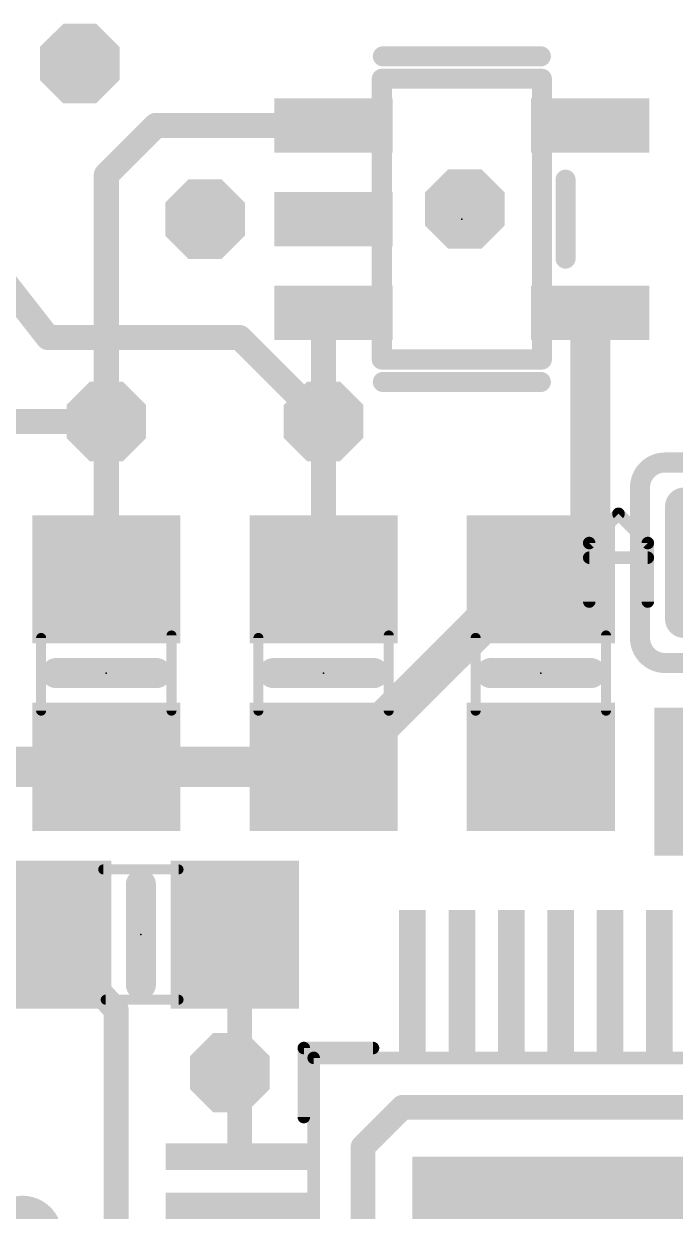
# Model space of a CAD drawing. Extents: x -30 to 79, y -8 to 63.
# Drawn here: x 19.06 to 25.66, y 37.45 to 49.48 of the extents above; entities that cross this region are included whole.
import ezdxf

# ---------------------------------------------------------------- set-up
doc = ezdxf.new("R2010")
doc.units = 0
for name, color, linetype in [('1', 12, 'CONTINUOUS'), ('16', 132, 'CONTINUOUS'), ('18', 3, 'CONTINUOUS'), ('21', 40, 'CONTINUOUS'), ('22', 6, 'CONTINUOUS'), ('23', 40, 'CONTINUOUS'), ('51', 253, 'CONTINUOUS')]:
    doc.layers.add(name, color=color, linetype=linetype)

# ---------------------------------------------------------------- blocks, each defined once
blk = doc.blocks.new('RECT')
blk.add_solid([(-0.5, -0.5), (0.5, -0.5), (-0.5, 0.5), (0.5, 0.5)])
blk = doc.blocks.new('RECT121920X243840R50')
at = {"const_width": 0.1905}
blk.add_lwpolyline([(0.2858, -0.5715), (0.2858, 0.5715, 0.4142), (0.1905, 0.6668), (-0.1905, 0.6668, 0.4142), (-0.2858, 0.5715), (-0.2858, -0.5715, 0.4142), (-0.1905, -0.6668), (0.1905, -0.6668, 0.4142)], format="xyb", close=True, dxfattribs=at)
blk.add_solid([(-0.2159, -0.5969), (0.2159, -0.5969), (-0.2159, 0.5969), (0.2159, 0.5969)])
blk = doc.blocks.new('OCTAGONV')
at = {"const_width": 0.5}
blk.add_lwpolyline([(-0.25, -0.1036), (-0.25, 0.1036), (-0.1036, 0.25), (0.1036, 0.25), (0.25, 0.1036), (0.25, -0.1036), (0.1036, -0.25), (-0.1036, -0.25), (-0.25, -0.1036), (-0.25, 0.1036)], dxfattribs=at)
blk = doc.blocks.new('ROUNDV')
at = {"const_width": 0.5}
blk.add_lwpolyline([(0, -0.25, 1), (0, 0.25, 1), (0, -0.25)], format="xyb", dxfattribs=at)

msp = doc.modelspace()

# ---------------------------------------------------------------- linework, layer by layer
at = {"layer": '1'}
for points, const_width in [([(20.4025, 48.45), (19.9, 47.9475)], 0.254), ([(22.1999, 48.45), (20.4025, 48.45)], 0.254), ([(19.9, 47.9475), (19.9, 45.45)], 0.254), ([(24.8001, 44.4161), (24.8001, 46.55)], 0.4064), ([(22.1999, 46.55), (22.1, 46.55)], 0.254), ([(22.1, 46.55), (22.1, 45.45)], 0.254), ([(19.9, 45.45), (19.9, 43.85)], 0.254), ([(22.1, 45.45), (22.1, 43.85)], 0.254), ([(24.3, 43.85), (24.8001, 44.4161)], 0.4064), ([(22.184, 41.884), (24.216, 43.916)], 0.4064), ([(24.216, 43.916), (24.3, 43.85)], 0.4064), ([(17.7, 41.95), (19.9, 41.95)], 0.4064), ([(19.9, 41.95), (22.1, 41.95)], 0.4064), ([(22.1, 41.95), (22.184, 41.884)], 0.4064), ([(19.25, 40.234), (19.3, 40.25)], 0.25), ([(20, 39.484), (19.3, 40.25)], 0.254), ([(21.25, 40.234), (21.2, 40.25)], 0.25), ([(21.25, 38), (21.25, 40.234)], 0.25), ([(20, 37.25), (20, 39.484)], 0.254), ([(22.9, 38.5), (22.5, 38.1)], 0.25), ([(32, 38.5), (22.9, 38.5)], 0.25), ([(22.5, 38.1), (22.5, 37.2)], 0.25)]:
    msp.add_lwpolyline(points, dxfattribs=dict(at, const_width=const_width))
for points, const_width in [([(20.4025, 48.5135, 1), (20.4025, 48.3865)], 0.127), ([(20.4474, 48.4051, 1), (20.3576, 48.4949)], 0.127), ([(22.1999, 48.3865, 1), (22.1999, 48.5135)], 0.127), ([(19.9635, 47.9475, 1), (19.8365, 47.9475)], 0.127), ([(19.8551, 47.9924, 1), (19.9449, 47.9026)], 0.127), ([(24.9017, 46.55, 1), (24.6985, 46.55)], 0.2032), ([(22.1, 46.6135, 1), (22.1, 46.4865)], 0.127), ([(22.1635, 46.55, 1), (22.0365, 46.55)], 0.127), ([(22.1999, 46.4865, 1), (22.1999, 46.6135)], 0.127), ([(19.9635, 45.45, 1), (19.8365, 45.45)], 0.127), ([(19.8365, 45.45, 1), (19.9635, 45.45)], 0.127), ([(22.1635, 45.45, 1), (22.0365, 45.45)], 0.127), ([(22.0365, 45.45, 1), (22.1635, 45.45)], 0.127), ([(24.8762, 44.3488, 1), (24.724, 44.4834)], 0.2032), ([(24.6985, 44.4161, 1), (24.9017, 44.4161)], 0.2032), ([(24.2788, 43.9959, 1), (24.1532, 43.8361)], 0.2032), ([(24.2878, 43.8442, 1), (24.1442, 43.9878)], 0.2032), ([(24.2239, 43.9173, 1), (24.3761, 43.7827)], 0.2032), ([(24.2372, 43.7701, 1), (24.3628, 43.9299)], 0.2032), ([(19.8365, 43.85, 1), (19.9635, 43.85)], 0.127), ([(22.0365, 43.85, 1), (22.1635, 43.85)], 0.127), ([(19.9, 42.0516, 1), (19.9, 41.8484)], 0.2032), ([(19.9, 41.8484, 1), (19.9, 42.0516)], 0.2032), ([(22.1628, 42.0299, 1), (22.0372, 41.8701)], 0.2032), ([(22.1, 41.8484, 1), (22.1, 42.0516)], 0.2032), ([(22.1122, 41.9558, 1), (22.2558, 41.8122)], 0.2032), ([(22.1212, 41.8041, 1), (22.2468, 41.9639)], 0.2032), ([(19.231, 40.2935, 1), (19.269, 40.1745)], 0.125), ([(19.3469, 40.2928, 1), (19.2531, 40.2072)], 0.127), ([(19.319, 40.1905, 1), (19.281, 40.3095)], 0.125), ([(21.219, 40.3095, 1), (21.181, 40.1905)], 0.125), ([(21.3125, 40.234, 1), (21.1875, 40.234)], 0.125), ([(21.231, 40.1745, 1), (21.269, 40.2935)], 0.125), ([(20.0635, 39.484, 1), (19.9365, 39.484)], 0.127), ([(19.9531, 39.4412, 1), (20.0469, 39.5268)], 0.127), ([(22.9, 38.5625, 1), (22.9, 38.4375)], 0.125), ([(22.9442, 38.4558, 1), (22.8558, 38.5442)], 0.125), ([(22.5625, 38.1, 1), (22.4375, 38.1)], 0.125), ([(22.4558, 38.1442, 1), (22.5442, 38.0558)], 0.125), ([(21.1875, 38, 1), (21.3125, 38)], 0.125)]:
    msp.add_lwpolyline(points, format="xyb", dxfattribs=dict(at, const_width=const_width))
at = {"layer": '16', "const_width": 0.254}
for points in [[(17.78, 48.26), (19.31, 46.3)], [(19.31, 46.3), (21.25, 46.3)], [(21.25, 46.3), (22.1, 45.45)], [(17.62, 45.45), (19.9, 45.45)]]:
    msp.add_lwpolyline(points, dxfattribs=at)
at = {"layer": '16', "const_width": 0.127}
for points in [[(19.31, 46.3635, 1), (19.31, 46.2365)], [(19.2599, 46.2609, 1), (19.3601, 46.3391)], [(21.2949, 46.3449, 1), (21.2051, 46.2551)], [(21.25, 46.2365, 1), (21.25, 46.3635)], [(19.9, 45.3865, 1), (19.9, 45.5135)], [(22.0551, 45.4051, 1), (22.1449, 45.4949)]]:
    msp.add_lwpolyline(points, format="xyb", dxfattribs=at)
at = {"layer": '21'}
for points, const_width in [([(24.3, 49.15), (22.7, 49.15)], 0.2032), ([(24.55, 47.9), (24.55, 47.1)], 0.2032), ([(24.3, 45.85), (22.7, 45.85)], 0.2032), ([(25.558, 45.034), (28.352, 45.034)], 0.2032), ([(25.304, 43.256), (25.304, 44.78)], 0.2032), ([(28.352, 43.002), (25.558, 43.002)], 0.2032), ([(20.408, 42.9), (19.392, 42.9)], 0.3048), ([(22.608, 42.9), (21.592, 42.9)], 0.3048), ([(24.808, 42.9), (23.792, 42.9)], 0.3048), ([(20.25, 40.758), (20.25, 39.742)], 0.3048), ([(22.6, 39.1), (21.9, 39.1)], 0.127), ([(21.9, 39.1), (21.9, 38.4)], 0.127)]:
    msp.add_lwpolyline(points, dxfattribs=dict(at, const_width=const_width))
for points, const_width in [([(22.7, 49.2008, 1), (22.7, 49.0992)], 0.1016), ([(24.3, 49.0992, 1), (24.3, 49.2008)], 0.1016), ([(24.6008, 47.9, 1), (24.4992, 47.9)], 0.1016), ([(24.4992, 47.1, 1), (24.6008, 47.1)], 0.1016), ([(22.7, 45.9008, 1), (22.7, 45.7992)], 0.1016), ([(24.3, 45.7992, 1), (24.3, 45.9008)], 0.1016), ([(25.558, 45.034, 0.4142), (25.304, 44.78)], 0.2032), ([(25.558, 45.0848, 1), (25.558, 44.9832)], 0.1016), ([(25.558, 44.9832, 1), (25.558, 45.0848)], 0.1016), ([(25.3548, 44.78, 1), (25.2532, 44.78)], 0.1016), ([(25.2532, 44.78, 1), (25.3548, 44.78)], 0.1016), ([(25.304, 43.256, 0.4142), (25.558, 43.002)], 0.2032), ([(25.3548, 43.256, 1), (25.2532, 43.256)], 0.1016), ([(25.2532, 43.256, 1), (25.3548, 43.256)], 0.1016), ([(25.558, 43.0528, 1), (25.558, 42.9512)], 0.1016), ([(25.558, 42.9512, 1), (25.558, 43.0528)], 0.1016), ([(19.392, 42.9762, 1), (19.392, 42.8238)], 0.1524), ([(20.408, 42.8238, 1), (20.408, 42.9762)], 0.1524), ([(21.592, 42.9762, 1), (21.592, 42.8238)], 0.1524), ([(22.608, 42.8238, 1), (22.608, 42.9762)], 0.1524), ([(23.792, 42.9762, 1), (23.792, 42.8238)], 0.1524), ([(24.808, 42.8238, 1), (24.808, 42.9762)], 0.1524), ([(20.3262, 40.758, 1), (20.1738, 40.758)], 0.1524), ([(20.1738, 39.742, 1), (20.3262, 39.742)], 0.1524), ([(21.9, 39.1318, 1), (21.9, 39.0682)], 0.0635), ([(21.9318, 39.1, 1), (21.8683, 39.1)], 0.0635), ([(22.6, 39.0682, 1), (22.6, 39.1318)], 0.0635), ([(21.8683, 38.4, 1), (21.9318, 38.4)], 0.0635)]:
    msp.add_lwpolyline(points, format="xyb", dxfattribs=dict(at, const_width=const_width))
at = {"layer": '22', "const_width": 0.127}
for points in [[(25.0864, 44.5143), (24.7899, 44.2177)], [(25.383, 44.2177), (25.0864, 44.5143)], [(24.7899, 44.2177), (24.7899, 43.6245)], [(25.383, 43.6245), (25.383, 44.2177)], [(25.383, 44.0694), (24.7899, 44.0694)]]:
    msp.add_lwpolyline(points, dxfattribs=at)
at = {"layer": '22', "const_width": 0.0635}
for points in [[(25.1089, 44.5367, 1), (25.064, 44.4918)], [(25.1089, 44.4918, 1), (25.064, 44.5367)], [(24.8216, 44.2177, 1), (24.7581, 44.2177)], [(24.7674, 44.2401, 1), (24.8123, 44.1952)], [(25.4148, 44.2177, 1), (25.3513, 44.2177)], [(25.3606, 44.1952, 1), (25.4055, 44.2401)], [(24.7899, 44.1011, 1), (24.7899, 44.0376)], [(25.383, 44.0376, 1), (25.383, 44.1011)], [(24.7581, 43.6245, 1), (24.8216, 43.6245)], [(25.3513, 43.6245, 1), (25.4148, 43.6245)]]:
    msp.add_lwpolyline(points, format="xyb", dxfattribs=at)
at = {"layer": '23'}
for p in [(23.5, 47.5), (19.9, 42.9), (22.1, 42.9), (24.3, 42.9), (20.25, 40.25)]:
    msp.add_point(p, dxfattribs=at)
at = {"layer": '51'}
for points, const_width in [([(22.6896, 46.0776), (22.6896, 48.9224)], 0.2032), ([(22.6896, 48.9224), (24.3104, 48.9224)], 0.2032), ([(24.3104, 48.9224), (24.3104, 46.0776)], 0.2032), ([(24.3104, 46.0776), (22.6896, 46.0776)], 0.2032), ([(20.56, 43.281), (20.56, 42.519)], 0.1016), ([(22.76, 43.281), (22.76, 42.519)], 0.1016), ([(24.96, 43.281), (24.96, 42.519)], 0.1016), ([(19.24, 43.256), (19.24, 42.519)], 0.1016), ([(21.44, 43.256), (21.44, 42.519)], 0.1016), ([(23.64, 43.256), (23.64, 42.519)], 0.1016), ([(19.869, 40.91), (20.631, 40.91)], 0.1016), ([(19.894, 39.59), (20.631, 39.59)], 0.1016), ([(22, 39), (36, 39)], 0.127), ([(22, 25), (22, 39)], 0.127)]:
    msp.add_lwpolyline(points, dxfattribs=dict(at, const_width=const_width))
for points, const_width in [([(22.7404, 48.9224, 1), (22.6388, 48.9224)], 0.1016), ([(22.6896, 48.9732, 1), (22.6896, 48.8716)], 0.1016), ([(24.3612, 48.9224, 1), (24.2596, 48.9224)], 0.1016), ([(24.3104, 48.8716, 1), (24.3104, 48.9732)], 0.1016), ([(22.6896, 46.1284, 1), (22.6896, 46.0268)], 0.1016), ([(22.6388, 46.0776, 1), (22.7404, 46.0776)], 0.1016), ([(24.2596, 46.0776, 1), (24.3612, 46.0776)], 0.1016), ([(24.3104, 46.0268, 1), (24.3104, 46.1284)], 0.1016), ([(20.5854, 43.281, 1), (20.5346, 43.281)], 0.0508), ([(22.7854, 43.281, 1), (22.7346, 43.281)], 0.0508), ([(24.9854, 43.281, 1), (24.9346, 43.281)], 0.0508), ([(19.2654, 43.256, 1), (19.2146, 43.256)], 0.0508), ([(21.4654, 43.256, 1), (21.4146, 43.256)], 0.0508), ([(23.6654, 43.256, 1), (23.6146, 43.256)], 0.0508), ([(19.2146, 42.519, 1), (19.2654, 42.519)], 0.0508), ([(20.5346, 42.519, 1), (20.5854, 42.519)], 0.0508), ([(21.4146, 42.519, 1), (21.4654, 42.519)], 0.0508), ([(22.7346, 42.519, 1), (22.7854, 42.519)], 0.0508), ([(23.6146, 42.519, 1), (23.6654, 42.519)], 0.0508), ([(24.9346, 42.519, 1), (24.9854, 42.519)], 0.0508), ([(19.869, 40.9354, 1), (19.869, 40.8846)], 0.0508), ([(20.631, 40.8846, 1), (20.631, 40.9354)], 0.0508), ([(19.894, 39.6154, 1), (19.894, 39.5646)], 0.0508), ([(20.631, 39.5646, 1), (20.631, 39.6154)], 0.0508), ([(22, 39.0318, 1), (22, 38.9682)], 0.0635), ([(22.0317, 39, 1), (21.9683, 39)], 0.0635)]:
    msp.add_lwpolyline(points, format="xyb", dxfattribs=dict(at, const_width=const_width))

# ---------------------------------------------------------------- block references
at = {"layer": '1'}
for p, xscale, yscale, rotation in [((22.1999, 48.45), 0.55, 1.2, 270), ((24.8001, 48.45), 0.55, 1.2, 270), ((22.1999, 47.5), 0.55, 1.2, 270), ((22.1999, 46.55), 0.55, 1.2, 270), ((24.8001, 46.55), 0.55, 1.2, 270), ((19.9, 43.85), 1.3, 1.5, 270), ((22.1, 43.85), 1.3, 1.5, 270), ((24.3, 43.85), 1.3, 1.5, 270), ((19.9, 41.95), 1.3, 1.5, 270), ((22.1, 41.95), 1.3, 1.5, 270), ((24.3, 41.95), 1.3, 1.5, 270), ((26.1, 41.8), 1.3, 1.5, 180)]:
    msp.add_blockref('RECT', p, dxfattribs=dict(at, xscale=xscale, yscale=yscale, rotation=rotation))
msp.add_blockref('RECT121920X243840R50', (25.939, 44.018), dxfattribs=at)
for p, xscale, yscale in [((19.3, 40.25), 1.3, 1.5), ((21.2, 40.25), 1.3, 1.5), ((23, 39.75), 0.27, 1.5), ((23.5, 39.75), 0.27, 1.5), ((24, 39.75), 0.27, 1.5), ((24.5, 39.75), 0.27, 1.5), ((25, 39.75), 0.27, 1.5), ((25.5, 39.75), 0.27, 1.5), ((21.25, 38), 1.5, 0.27), ((29, 32), 12, 12), ((21.25, 37.5), 1.5, 0.27)]:
    msp.add_blockref('RECT', p, dxfattribs=dict(at, xscale=xscale, yscale=yscale))
at = {"layer": '18', "xscale": 0.8064, "yscale": 0.8064}
for name, p in [('OCTAGONV', (19.631, 49.077)), ('OCTAGONV', (19.631, 49.077)), ('OCTAGONV', (20.9, 47.5)), ('OCTAGONV', (20.9, 47.5)), ('OCTAGONV', (23.531, 47.603)), ('OCTAGONV', (23.531, 47.603)), ('OCTAGONV', (19.9, 45.45)), ('OCTAGONV', (19.9, 45.45)), ('OCTAGONV', (22.1, 45.45)), ('OCTAGONV', (22.1, 45.45)), ('OCTAGONV', (21.15, 38.85)), ('OCTAGONV', (21.15, 38.85)), ('ROUNDV', (19.05, 37.2)), ('ROUNDV', (19.05, 37.2))]:
    msp.add_blockref(name, p, dxfattribs=at)
at = {"layer": '51', "rotation": 270}
for p, xscale, yscale in [((22.325, 48.45), 0.5, 0.65), ((24.675, 48.45), 0.5, 0.65), ((22.325, 47.5), 0.5, 0.65), ((22.325, 46.55), 0.5, 0.65), ((24.675, 46.55), 0.5, 0.65), ((19.9012, 43.6172), 0.7501, 1.4501), ((22.1012, 43.6172), 0.7501, 1.4501), ((24.3011, 43.6172), 0.7501, 1.4501), ((19.9012, 42.1694), 0.7501, 1.4501), ((22.1012, 42.1694), 0.7501, 1.4501), ((24.3011, 42.1694), 0.7501, 1.4501)]:
    msp.add_blockref('RECT', p, dxfattribs=dict(at, xscale=xscale, yscale=yscale))
at = {"layer": '51', "xscale": 0.7501, "yscale": 1.4501}
for p in [(19.5328, 40.2512), (20.9807, 40.2512)]:
    msp.add_blockref('RECT', p, dxfattribs=at)
at = {"layer": '51', "yscale": 0.27, "rotation": 270}
for p in [(23, 39.5), (23.5, 39.5), (24, 39.5), (24.5, 39.5), (25, 39.5), (25.5, 39.5)]:
    msp.add_blockref('RECT', p, dxfattribs=at)
at = {"layer": '51', "yscale": 0.27}
for p in [(21.5, 38), (21.5, 37.5)]:
    msp.add_blockref('RECT', p, dxfattribs=at)

doc.saveas('drawing.dxf')
